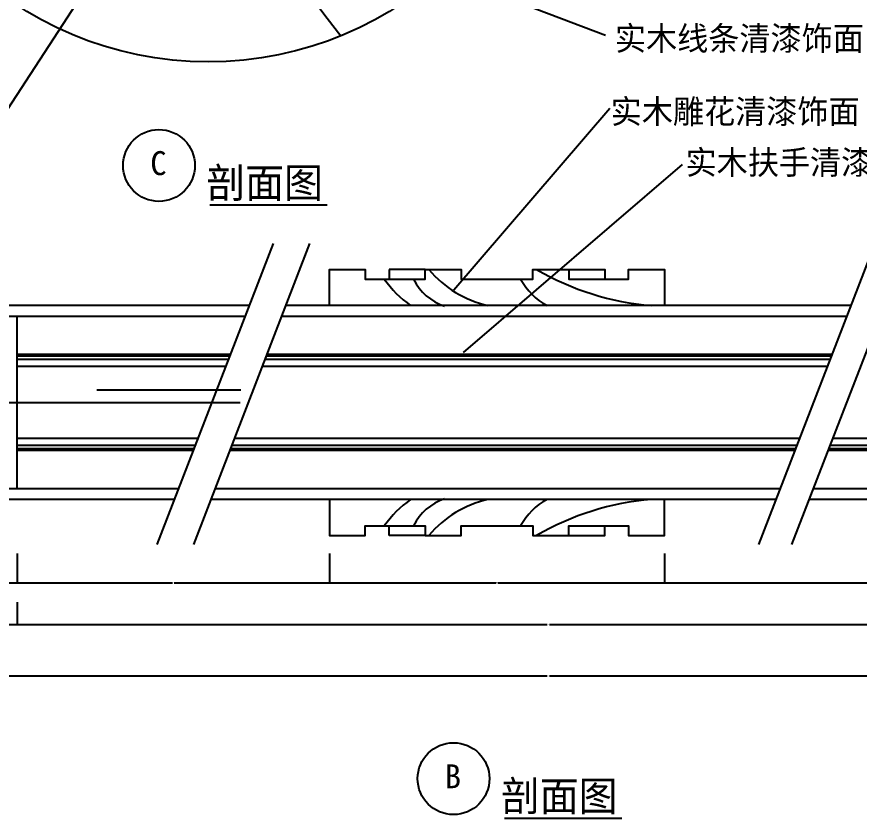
# Model space of a CAD drawing. Header units: metres. Extents: x 0 to 3549, y 0 to 4600.
# Drawn here: x 704 to 2112, y 212 to 1551 of the extents above; entities that cross this region are included whole.
import ezdxf

# ---------------------------------------------------------------- set-up
doc = ezdxf.new("R2010")
doc.units = ezdxf.units.M
for name, color, linetype in [('2', 2, 'Continuous'), ('3', 3, 'Continuous'), ('4', 4, 'Continuous'), ('7', 7, 'Continuous'), ('BH', 3, 'Continuous'), ('DIM', 3, 'Continuous'), ('TEXT', 3, 'Continuous')]:
    doc.layers.add(name, color=color, linetype=linetype)
doc.dimstyles.get("Standard").update_dxf_attribs({"dimtxt": 2.5, "dimasz": 2.5, "dimexe": 1.25, "dimexo": 0.625, "dimtad": 1, "dimcen": 2.5, "dimazin": 3, "dimtfac": 1, "dimtmove": 0, "dimatfit": 3})

# ---------------------------------------------------------------- blocks, each defined once
blk = doc.blocks.new('*D1')
for p, q in [((365.16, 502.6), (365.16, 449.23)), ((2819.47, 502.6), (2819.47, 449.23)), ((365.41, 449.23), (1590.315, 449.23)), ((1594.315, 449.23), (2819.22, 449.23))]:
    blk.add_line(p, q)
at = {"layer": 'Defpoints'}
for p in [(365.16, 502.6), (2819.47, 502.6), (365.16, 449.23)]:
    blk.add_point(p, dxfattribs=at)
at = {"layer": 'DIM', "insert": (1592.315, 449.23), "char_height": 1, "attachment_point": 5}
blk.add_mtext('1660', dxfattribs=at)
blk = doc.blocks.new('*D2')
for p, q in [((705.16, 572.43), (705.16, 535.23)), ((2479.47, 572.43), (2479.47, 535.23)), ((705.41, 535.23), (1590.315, 535.23)), ((1594.315, 535.23), (2479.22, 535.23))]:
    blk.add_line(p, q)
at = {"layer": 'Defpoints'}
for p in [(705.16, 572.43), (2479.47, 572.43), (705.16, 535.23)]:
    blk.add_point(p, dxfattribs=at)
at = {"layer": 'DIM', "insert": (1592.315, 535.23), "char_height": 1, "attachment_point": 5}
blk.add_mtext('1320', dxfattribs=at)
blk = doc.blocks.new('*D3')
for p, q in [((1786.61, 653.99), (1786.61, 605.06)), ((2479.47, 653.99), (2479.47, 605.06)), ((1786.86, 605.06), (2131.54, 605.06)), ((2134.54, 605.06), (2479.22, 605.06))]:
    blk.add_line(p, q)
at = {"layer": 'Defpoints'}
for p in [(1786.61, 653.99), (2479.47, 653.99), (1786.61, 605.06)]:
    blk.add_point(p, dxfattribs=at)
at = {"layer": 'DIM', "insert": (2133.04, 605.06), "char_height": 1, "attachment_point": 5}
blk.add_mtext('520', dxfattribs=at)
blk = doc.blocks.new('*D7')
for p, q in [((705.16, 653.99), (705.16, 605.06)), ((1226.61, 653.99), (1226.61, 605.06)), ((705.41, 605.06), (964.385, 605.06)), ((967.385, 605.06), (1226.36, 605.06))]:
    blk.add_line(p, q)
at = {"layer": 'Defpoints'}
for p in [(705.16, 653.99), (1226.61, 653.99), (705.16, 605.06)]:
    blk.add_point(p, dxfattribs=at)
at = {"layer": 'DIM', "insert": (965.885, 605.06), "char_height": 1, "attachment_point": 5}
blk.add_mtext('520', dxfattribs=at)
blk = doc.blocks.new('*D8')
for p, q in [((365.16, 572.43), (365.16, 535.23)), ((705.16, 572.43), (705.16, 535.23)), ((365.41, 535.23), (533.66, 535.23)), ((536.66, 535.23), (704.91, 535.23))]:
    blk.add_line(p, q)
at = {"layer": 'Defpoints'}
for p in [(365.16, 572.43), (705.16, 572.43), (365.16, 535.23)]:
    blk.add_point(p, dxfattribs=at)
at = {"layer": 'DIM', "insert": (535.16, 535.23), "char_height": 1, "attachment_point": 5}
blk.add_mtext('170', dxfattribs=at)
blk = doc.blocks.new('*D11')
for p, q in [((665.16, 653.99), (665.16, 605.06)), ((705.16, 653.99), (705.16, 605.06)), ((665.41, 605.06), (684.16, 605.06)), ((686.16, 605.06), (704.91, 605.06))]:
    blk.add_line(p, q)
at = {"layer": 'Defpoints'}
for p in [(665.16, 653.99), (705.16, 653.99), (665.16, 605.06)]:
    blk.add_point(p, dxfattribs=at)
at = {"layer": 'DIM', "insert": (685.16, 605.06), "char_height": 1, "attachment_point": 5}
blk.add_mtext('20', dxfattribs=at)
blk = doc.blocks.new('*D15')
for p, q in [((1226.61, 653.99), (1226.61, 605.06)), ((1786.61, 653.99), (1786.61, 605.06)), ((1226.86, 605.06), (1505.11, 605.06)), ((1508.11, 605.06), (1786.36, 605.06))]:
    blk.add_line(p, q)
at = {"layer": 'Defpoints'}
for p in [(1226.61, 653.99), (1786.61, 653.99), (1226.61, 605.06)]:
    blk.add_point(p, dxfattribs=at)
at = {"layer": 'DIM', "insert": (1506.61, 605.06), "char_height": 1, "attachment_point": 5}
blk.add_mtext('280', dxfattribs=at)

msp = doc.modelspace()

# ---------------------------------------------------------------- hatches: boundary and pattern name
at = {"layer": 'BH'}
h = msp.add_hatch(dxfattribs=at)
h.set_pattern_fill('AR-CONC', scale=30)
h.paths.add_polyline_path([(440.06, 2059.28, 0.53), (1245.95, 1519.05, -0.14), (803.04, 2599.85, 0.3)])
h = msp.add_hatch(dxfattribs=at)
h.set_pattern_fill('ANSI31', scale=750)
h.paths.add_polyline_path([(803.04, 2599.85, 0.3), (440.06, 2059.28, 0.53), (1245.95, 1519.05, -0.14)])

# ---------------------------------------------------------------- linework, layer by layer
at = {"layer": '2'}
msp.add_arc((2896.79, 2826.7), 2106, 186.18, 218.38, dxfattribs=at)
at = {"layer": '3'}
for p, q in [((1059.69, 983.48), (705.16, 983.48)), ((1057.57, 978.01), (705.16, 978.01)), ((2062.91, 978.01), (1118.68, 978.01)), ((2065.02, 983.48), (1120.79, 983.48)), ((1077.64, 905.9), (40.07, 905.9)), ((1002.07, 834.39), (705.16, 834.39)), ((2007.4, 834.39), (1063.18, 834.39)), ((2479.47, 834.39), (2062.94, 834.39)), ((999.96, 828.92), (705.16, 828.92)), ((2005.29, 828.92), (1061.07, 828.92)), ((2479.47, 828.92), (2060.83, 828.92))]:
    msp.add_line(p, q, dxfattribs=at)
at = {"layer": '4'}
for p, q in [((1092.43, 1068.2), (665.16, 1068.2)), ((2097.76, 1068.2), (1153.54, 1068.2)), ((1085.47, 1050.2), (665.16, 1050.2)), ((705.16, 762.2), (705.16, 1050.2)), ((2090.8, 1050.2), (1146.58, 1050.2)), ((1060.74, 986.2), (705.16, 986.2)), ((2066.07, 986.2), (1121.85, 986.2)), ((998.91, 826.2), (705.16, 826.2)), ((2004.24, 826.2), (1060.01, 826.2)), ((2479.47, 826.2), (2059.78, 826.2)), ((974.17, 762.2), (665.16, 762.2)), ((1979.5, 762.2), (1035.28, 762.2)), ((2519.47, 762.2), (2035.05, 762.2)), ((967.22, 744.2), (665.16, 744.2)), ((1972.55, 744.2), (1028.32, 744.2)), ((2519.47, 744.2), (2028.09, 744.2))]:
    msp.add_line(p, q, dxfattribs=at)
for points in [[(1226.61, 1068.2), (1226.61, 1128.2), (1286.61, 1128.2), (1286.61, 1112.2), (1386.61, 1112.2), (1386.61, 1128.2), (1446.61, 1128.2), (1446.61, 1112.2), (1566.61, 1112.2), (1566.61, 1128.2), (1626.61, 1128.2), (1626.61, 1112.2), (1726.61, 1112.2), (1726.61, 1128.2), (1786.61, 1128.2), (1786.61, 1068.2)], [(1226.61, 744.2), (1226.61, 684.2), (1286.61, 684.2), (1286.61, 700.2), (1386.61, 700.2), (1386.61, 684.2), (1446.61, 684.2), (1446.61, 700.2), (1566.61, 700.2), (1566.61, 684.2), (1626.61, 684.2), (1626.61, 700.2), (1726.61, 700.2), (1726.61, 684.2), (1786.61, 684.2), (1786.61, 744.2)]]:
    msp.add_lwpolyline(points, dxfattribs=at)
at = {"layer": '7'}
for p, q in [((1386.61, 1128.2), (1326.61, 1128.2)), ((1326.61, 1128.2), (1326.61, 1112.2)), ((1053.01, 966.21), (705.16, 966.21)), ((2058.34, 966.21), (1114.12, 966.21)), ((1006.56, 846.02), (705.16, 846.02)), ((2011.89, 846.02), (1067.67, 846.02)), ((2479.47, 846.02), (2067.44, 846.02)), ((1326.61, 684.2), (1326.61, 700.2)), ((1386.61, 684.2), (1326.61, 684.2))]:
    msp.add_line(p, q, dxfattribs=at)
for points in [[(1626.61, 1128.2), (1686.61, 1128.2), (1686.61, 1112.2)], [(1626.61, 684.2), (1686.61, 684.2), (1686.61, 700.2)]]:
    msp.add_lwpolyline(points, dxfattribs=at)
at = {"layer": 'BH'}
for centre, radius, start, end in [((1530.88, 1243.77), 179.75, 219.93, 257.38), ((1800.83, 1519.9), 452.97, 239.8, 265.43), ((1479.69, 1229.39), 199.44, 215.98, 233.84), ((1447.7, 1152.21), 89.71, 206.41, 251.18), ((1641.61, 1163.71), 108.35, 208.32, 241.64), ((1479.69, 583.02), 199.44, 126.16, 144.02), ((1447.7, 660.19), 89.71, 108.82, 153.59), ((1530.88, 568.63), 179.75, 102.62, 140.07), ((1641.61, 648.69), 108.35, 118.36, 151.68), ((1800.83, 292.5), 452.97, 94.57, 120.2)]:
    msp.add_arc(centre, radius, start, end, dxfattribs=at)
at = {"layer": 'DIM'}
for p, q in [((1132.51, 1171.9), (938.19, 669.1)), ((1193.61, 1171.9), (999.3, 669.1)), ((2137.84, 1171.9), (1943.52, 669.1)), ((2193.38, 1171.9), (1999.07, 669.1)), ((838.11, 927.47), (1078.46, 927.47))]:
    msp.add_line(p, q, dxfattribs=at)
msp.add_circle((1024.08, 2059.28), 584.02, dxfattribs=at)
at = {"layer": 'TEXT'}
for p, q in [((1027.06, 1236.27), (1222.97, 1236.27)), ((1519.26, 211.62), (1715.18, 211.62))]:
    msp.add_line(p, q, dxfattribs=at)
for centre in [(941.87, 1302.28), (1434.07, 277.62)]:
    msp.add_circle(centre, 60, dxfattribs=at)

# ---------------------------------------------------------------- texts
for s, height, p in [('实木线条清漆饰面', 40, (1703.77, 1494.67)), ('实木雕花清漆饰面', 40, (1696.65, 1372.4)), ('C', 40, (927.35, 1286.19)), ('实木扶手清漆饰面', 40, (1821.77, 1287.44)), ('剖面图', 50, (1020.92, 1248.23)), ('B', 40, (1419.44, 261.53)), ('剖面图', 50, (1513.13, 223.58))]:
    msp.add_text(s, height=height, dxfattribs=at).set_placement(p)

# ---------------------------------------------------------------- dimensions: what is measured, and where the dimension line sits
at = {"layer": 'DIM'}
for base, p1, p2, text, picture, middle in [((665.16, 605.06), (665.16, 653.99), (705.16, 653.99), '20', '*D11', (685.16, 605.06)), ((705.16, 605.06), (705.16, 653.99), (1226.61, 653.99), '520', '*D7', (965.885, 605.06)), ((1226.61, 605.06), (1226.61, 653.99), (1786.61, 653.99), '280', '*D15', (1506.61, 605.06)), ((1786.61, 605.06), (1786.61, 653.99), (2479.47, 653.99), '520', '*D3', (2133.04, 605.06)), ((365.16, 535.23), (365.16, 572.43), (705.16, 572.43), '170', '*D8', (535.16, 535.23)), ((705.16, 535.23), (705.16, 572.43), (2479.47, 572.43), '1320', '*D2', (1592.315, 535.23)), ((365.16, 449.23), (365.16, 502.6), (2819.47, 502.6), '1660', '*D1', (1592.315, 449.23))]:
    dim = msp.add_linear_dim(base=base, p1=p1, p2=p2, text=text, dimstyle='Standard', dxfattribs=at)
    dim.commit()
    dim.dimension.update_dxf_attribs({"geometry": picture, "text_midpoint": middle})

# ---------------------------------------------------------------- leaders
for points in [[(895.66, 1713.81), (688, 1395.11)], [(1347.73, 1649.38), (1687.94, 1520.26)], [(1434.83, 1094.62), (1695.12, 1397.94)], [(1450.47, 989.5), (1816.53, 1304.11)]]:
    msp.add_leader(points, dimstyle='Standard', dxfattribs=at)

doc.saveas('drawing.dxf')
